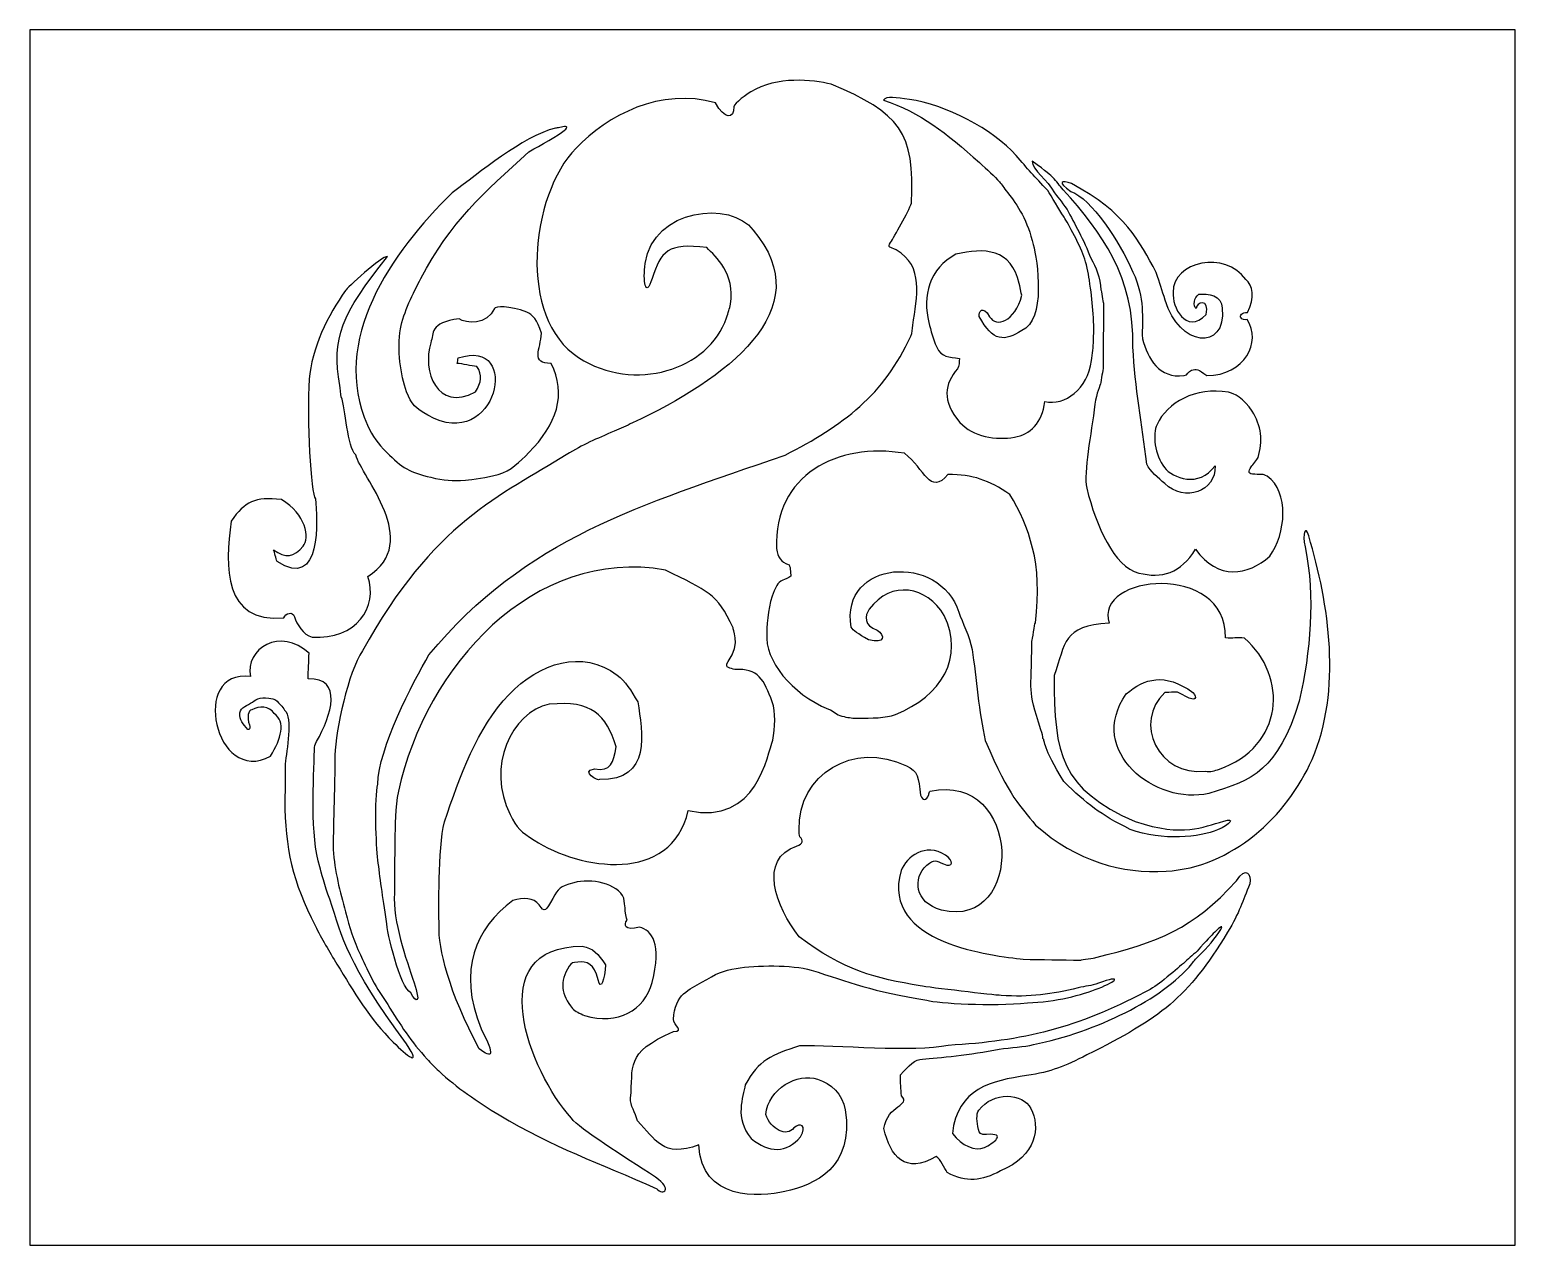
# Model space of a CAD drawing. Header units: centimetres. Extents: x -20.07 to -13.68, y -9 to -3.77.
import ezdxf

# ---------------------------------------------------------------- set-up
doc = ezdxf.new("R2010")
doc.units = ezdxf.units.CM
doc.header["$MEASUREMENT"] = 0
doc.layers.add('layer 1', color=7, linetype='Continuous')

msp = doc.modelspace()

# ---------------------------------------------------------------- linework, layer by layer
at = {"layer": 'layer 1', "color": 250}
for points, knots in [([(-20.06892, -3.77449), (-20.06892, -3.77449), (-13.68418, -3.77449), (-13.68418, -3.77449), (-13.68418, -3.77449), (-13.68418, -3.77449), (-13.68418, -9.00019), (-13.68418, -9.00019), (-13.68418, -9.00019), (-13.68418, -9.00019), (-20.06892, -9.00019), (-20.06892, -9.00019), (-20.06892, -9.00019), (-20.06892, -9.00019), (-20.06892, -3.77449), (-20.06892, -3.77449)], [0, 0, 0, 0, 0.2, 0.2, 0.2, 0.2, 0.4, 0.4, 0.4, 0.4, 0.6, 0.6, 0.6, 0.6, 1, 1, 1, 1]), ([(-18.53032, -7.96543), (-18.55245, -7.9293), (-18.57626, -7.89759), (-18.59517, -7.85992), (-18.59517, -7.85992), (-18.62014, -7.8102), (-18.63652, -7.77602), (-18.64766, -7.75216), (-18.64766, -7.75216), (-18.6776, -7.68808), (-18.69308, -7.63582), (-18.71196, -7.56656), (-18.71196, -7.56656), (-18.73605, -7.47812), (-18.75779, -7.39357), (-18.76463, -7.29865), (-18.76463, -7.29865), (-18.76463, -7.20029), (-18.76084, -7.10462), (-18.7587, -7.00793), (-18.7587, -7.00793), (-18.75787, -6.97009), (-18.75729, -6.93209), (-18.75729, -6.89372), (-18.75729, -6.89372), (-18.75273, -6.78164), (-18.70105, -6.5366), (-18.63806, -6.44442), (-18.63806, -6.44442), (-18.33829, -5.89557), (-18.03926, -5.77426), (-17.76267, -5.60165), (-17.76267, -5.60165), (-17.69071, -5.55674), (-17.63412, -5.53418), (-17.55633, -5.50024), (-17.55633, -5.50024), (-17.53037, -5.48892), (-17.50411, -5.47706), (-17.47775, -5.4647), (-17.47775, -5.4647), (-17.08242, -5.27929), (-16.66632, -4.97955), (-16.96013, -4.63595), (-16.96013, -4.63595), (-17.05177, -4.50902), (-17.38885, -4.53916), (-17.42362, -4.77981), (-17.42362, -4.77981), (-17.43405, -4.85202), (-17.42329, -4.93451), (-17.3934, -4.84387), (-17.3934, -4.84387), (-17.35648, -4.72667), (-17.32647, -4.69029), (-17.15928, -4.71119), (-17.15928, -4.71119), (-17.11981, -4.7514), (-17.03568, -4.82166), (-17.05761, -4.9548), (-17.05761, -4.9548), (-17.06049, -4.97229), (-17.06703, -4.99131), (-17.07428, -5.01278), (-17.07428, -5.01278), (-17.15005, -5.23743), (-17.47215, -5.33754), (-17.70974, -5.18412), (-17.70974, -5.18412), (-17.97355, -5.01377), (-17.91887, -4.48733), (-17.72105, -4.2836), (-17.72105, -4.2836), (-17.58776, -4.14301), (-17.35542, -4.02109), (-17.12139, -4.08938), (-17.12139, -4.08938), (-17.08224, -4.1605), (-17.04164, -4.15981), (-17.04278, -4.1062), (-17.04278, -4.1062), (-17.0431, -4.09096), (-16.98273, -4.04898), (-16.97015, -4.04135), (-16.97015, -4.04135), (-16.85669, -3.97248), (-16.70398, -3.99043), (-16.62447, -4.00857), (-16.62447, -4.00857), (-16.33134, -4.13161), (-16.26247, -4.21562), (-16.27969, -4.51977), (-16.27969, -4.51977), (-16.29147, -4.5565), (-16.35385, -4.66423), (-16.36905, -4.68863), (-16.36905, -4.68863), (-16.38473, -4.7138), (-16.37124, -4.70654), (-16.3453, -4.72126), (-16.3453, -4.72126), (-16.22183, -4.79138), (-16.25829, -4.92165), (-16.27283, -5.04497), (-16.27283, -5.04497), (-16.27498, -5.06321), (-16.27524, -5.0749), (-16.28272, -5.09167), (-16.28272, -5.09167), (-16.39508, -5.34347), (-16.57418, -5.4765), (-16.82221, -5.60315), (-16.82221, -5.60315), (-17.45002, -5.82202), (-17.93236, -5.95555), (-18.35338, -6.46192), (-18.35338, -6.46192), (-18.42092, -6.57765), (-18.57238, -6.86858), (-18.57238, -7.0172), (-18.57238, -7.0172), (-18.58859, -7.08016), (-18.58001, -7.28055), (-18.57245, -7.34419), (-18.57245, -7.34419), (-18.56416, -7.41399), (-18.55215, -7.50153), (-18.53506, -7.60771), (-18.53506, -7.60771), (-18.53506, -7.65481), (-18.47598, -7.89265), (-18.43164, -7.91499), (-18.43164, -7.91499), (-18.40454, -7.96151), (-18.38741, -7.96001), (-18.41708, -7.87125), (-18.41708, -7.87125), (-18.45155, -7.76813), (-18.50917, -7.60858), (-18.50169, -7.48623), (-18.50169, -7.48623), (-18.50169, -7.39487), (-18.50037, -7.33451), (-18.49937, -7.26641), (-18.49937, -7.26641), (-18.49826, -7.18985), (-18.49996, -7.12286), (-18.48371, -7.04777), (-18.48371, -7.04777), (-18.36754, -6.51093), (-17.90373, -5.9964), (-17.33681, -6.09741), (-17.33681, -6.09741), (-17.15448, -6.18919), (-17.11569, -6.19393), (-17.04622, -6.34636), (-17.04622, -6.34636), (-17.05037, -6.35001), (-17.00909, -6.40934), (-17.06681, -6.4905), (-17.06681, -6.4905), (-17.08825, -6.52183), (-17.05331, -6.51676), (-17.03857, -6.52558), (-17.03857, -6.52558), (-16.93895, -6.51783), (-16.91171, -6.5703), (-16.87787, -6.66455), (-16.87787, -6.66455), (-16.86259, -6.7071), (-16.86455, -6.77535), (-16.87547, -6.82855), (-16.87547, -6.82855), (-16.89837, -6.88696), (-16.9408, -7.19529), (-17.23885, -7.13171), (-17.23885, -7.13171), (-17.31211, -7.45), (-17.70216, -7.38538), (-17.90101, -7.25906), (-17.90101, -7.25906), (-17.958, -7.22286), (-17.97464, -7.20741), (-18.00419, -7.14864), (-18.00419, -7.14864), (-18.10683, -6.9445), (-17.99968, -6.70785), (-17.83575, -6.6745), (-17.83575, -6.6745), (-17.65113, -6.6554), (-17.59309, -6.72012), (-17.54832, -6.85671), (-17.54832, -6.85671), (-17.56123, -6.92812), (-17.57038, -6.96264), (-17.64148, -6.9526), (-17.64148, -6.9526), (-17.70763, -6.96301), (-17.61912, -7.00615), (-17.62074, -6.99826), (-17.62074, -6.99826), (-17.39391, -7.00397), (-17.43464, -6.79171), (-17.45582, -6.6643), (-17.45582, -6.6643), (-17.48385, -6.61541), (-17.50995, -6.57353), (-17.54368, -6.54862), (-17.54368, -6.54862), (-17.69532, -6.43666), (-17.87737, -6.49547), (-18.00977, -6.63315), (-18.00977, -6.63315), (-18.1447, -6.77348), (-18.22151, -6.98667), (-18.28614, -7.17927), (-18.28614, -7.17927), (-18.31588, -7.30014), (-18.30975, -7.56081), (-18.30975, -7.62552), (-18.30975, -7.62552), (-18.31312, -7.72306), (-18.26739, -7.91353), (-18.13728, -8.15554), (-18.13728, -8.15554), (-18.07935, -8.19943), (-18.06781, -8.18936), (-18.12857, -8.06954), (-18.12857, -8.06954), (-18.23238, -7.81616), (-18.15103, -7.63695), (-17.99324, -7.51822), (-17.99324, -7.51822), (-17.94659, -7.50527), (-17.90395, -7.5047), (-17.87977, -7.53704), (-17.87977, -7.53704), (-17.85493, -7.57246), (-17.85225, -7.56157), (-17.82075, -7.50867), (-17.82075, -7.50867), (-17.79512, -7.46563), (-17.79345, -7.45872), (-17.73066, -7.44145), (-17.73066, -7.44145), (-17.65745, -7.4213), (-17.54187, -7.44431), (-17.51498, -7.50811), (-17.51498, -7.50811), (-17.50586, -7.58039), (-17.51057, -7.57582), (-17.50145, -7.60181), (-17.50145, -7.60181), (-17.51729, -7.62214), (-17.51257, -7.65007), (-17.4487, -7.63196), (-17.4487, -7.63196), (-17.3943, -7.64649), (-17.35024, -7.70349), (-17.39431, -7.87014), (-17.39431, -7.87014), (-17.42625, -7.99094), (-17.54211, -8.05421), (-17.68408, -8.01286), (-17.68408, -8.01286), (-17.70489, -8.00159), (-17.72524, -7.99517), (-17.7357, -7.98247), (-17.7357, -7.98247), (-17.78501, -7.92253), (-17.7922, -7.86767), (-17.75097, -7.80084), (-17.75097, -7.80084), (-17.74023, -7.78342), (-17.7348, -7.78484), (-17.71361, -7.78247), (-17.71361, -7.78247), (-17.67432, -7.77808), (-17.6433, -7.78839), (-17.62553, -7.85832), (-17.62553, -7.85832), (-17.61685, -7.91172), (-17.59509, -7.85341), (-17.5948, -7.79455), (-17.5948, -7.79455), (-17.62587, -7.74582), (-17.64585, -7.72281), (-17.69448, -7.71492), (-17.69448, -7.71492), (-18.13028, -7.71384), (-17.92139, -8.25303), (-17.74071, -8.45403), (-17.74071, -8.45403), (-17.7068, -8.50048), (-17.5146, -8.61765), (-17.37995, -8.70762), (-17.37995, -8.70762), (-17.30281, -8.75917), (-17.34602, -8.78855), (-17.37419, -8.75718), (-17.37419, -8.75718), (-17.6232, -8.6441), (-17.82029, -8.57983), (-18.05096, -8.44004), (-18.05096, -8.44004), (-18.14432, -8.38346), (-18.23451, -8.32205), (-18.31075, -8.2507), (-18.31075, -8.2507), (-18.32835, -8.23423), (-18.3452, -8.21723), (-18.36118, -8.19965), (-18.36118, -8.19965), (-18.42901, -8.125), (-18.47807, -8.05071), (-18.53032, -7.96543)], [0, 0, 0, 0, 0.0125, 0.0125, 0.0125, 0.0125, 0.025, 0.025, 0.025, 0.025, 0.0375, 0.0375, 0.0375, 0.0375, 0.05, 0.05, 0.05, 0.05, 0.0625, 0.0625, 0.0625, 0.0625, 0.075, 0.075, 0.075, 0.075, 0.0875, 0.0875, 0.0875, 0.0875, 0.1, 0.1, 0.1, 0.1, 0.1125, 0.1125, 0.1125, 0.1125, 0.125, 0.125, 0.125, 0.125, 0.1375, 0.1375, 0.1375, 0.1375, 0.15, 0.15, 0.15, 0.15, 0.1625, 0.1625, 0.1625, 0.1625, 0.175, 0.175, 0.175, 0.175, 0.1875, 0.1875, 0.1875, 0.1875, 0.2, 0.2, 0.2, 0.2, 0.2125, 0.2125, 0.2125, 0.2125, 0.225, 0.225, 0.225, 0.225, 0.2375, 0.2375, 0.2375, 0.2375, 0.25, 0.25, 0.25, 0.25, 0.2625, 0.2625, 0.2625, 0.2625, 0.275, 0.275, 0.275, 0.275, 0.2875, 0.2875, 0.2875, 0.2875, 0.3, 0.3, 0.3, 0.3, 0.3125, 0.3125, 0.3125, 0.3125, 0.325, 0.325, 0.325, 0.325, 0.3375, 0.3375, 0.3375, 0.3375, 0.35, 0.35, 0.35, 0.35, 0.3625, 0.3625, 0.3625, 0.3625, 0.375, 0.375, 0.375, 0.375, 0.3875, 0.3875, 0.3875, 0.3875, 0.4, 0.4, 0.4, 0.4, 0.4125, 0.4125, 0.4125, 0.4125, 0.425, 0.425, 0.425, 0.425, 0.4375, 0.4375, 0.4375, 0.4375, 0.45, 0.45, 0.45, 0.45, 0.4625, 0.4625, 0.4625, 0.4625, 0.475, 0.475, 0.475, 0.475, 0.4875, 0.4875, 0.4875, 0.4875, 0.5, 0.5, 0.5, 0.5, 0.5125, 0.5125, 0.5125, 0.5125, 0.525, 0.525, 0.525, 0.525, 0.5375, 0.5375, 0.5375, 0.5375, 0.55, 0.55, 0.55, 0.55, 0.5625, 0.5625, 0.5625, 0.5625, 0.575, 0.575, 0.575, 0.575, 0.5875, 0.5875, 0.5875, 0.5875, 0.6, 0.6, 0.6, 0.6, 0.6125, 0.6125, 0.6125, 0.6125, 0.625, 0.625, 0.625, 0.625, 0.6375, 0.6375, 0.6375, 0.6375, 0.65, 0.65, 0.65, 0.65, 0.6625, 0.6625, 0.6625, 0.6625, 0.675, 0.675, 0.675, 0.675, 0.6875, 0.6875, 0.6875, 0.6875, 0.7, 0.7, 0.7, 0.7, 0.7125, 0.7125, 0.7125, 0.7125, 0.725, 0.725, 0.725, 0.725, 0.7375, 0.7375, 0.7375, 0.7375, 0.75, 0.75, 0.75, 0.75, 0.7625, 0.7625, 0.7625, 0.7625, 0.775, 0.775, 0.775, 0.775, 0.7875, 0.7875, 0.7875, 0.7875, 0.8, 0.8, 0.8, 0.8, 0.8125, 0.8125, 0.8125, 0.8125, 0.825, 0.825, 0.825, 0.825, 0.8375, 0.8375, 0.8375, 0.8375, 0.85, 0.85, 0.85, 0.85, 0.8625, 0.8625, 0.8625, 0.8625, 0.875, 0.875, 0.875, 0.875, 0.8875, 0.8875, 0.8875, 0.8875, 0.9, 0.9, 0.9, 0.9, 0.9125, 0.9125, 0.9125, 0.9125, 0.925, 0.925, 0.925, 0.925, 0.9375, 0.9375, 0.9375, 0.9375, 0.95, 0.95, 0.95, 0.95, 0.9625, 0.9625, 0.9625, 0.9625, 0.975, 0.975, 0.975, 0.975, 1, 1, 1, 1]), ([(-15.69373, -4.46503), (-15.6784, -4.48777), (-15.6418, -4.55291), (-15.62605, -4.57606), (-15.62605, -4.57606), (-15.6146, -4.59206), (-15.55881, -4.69354), (-15.5382, -4.74939), (-15.5382, -4.74939), (-15.52734, -4.77884), (-15.52002, -4.81796), (-15.51475, -4.85187), (-15.51475, -4.85187), (-15.50079, -4.9419), (-15.49347, -5.01955), (-15.49677, -5.11046), (-15.49677, -5.11046), (-15.49778, -5.13836), (-15.50015, -5.16683), (-15.50571, -5.19708), (-15.50571, -5.19708), (-15.52036, -5.31918), (-15.6208, -5.39263), (-15.7059, -5.3726), (-15.7059, -5.3726), (-15.7172, -5.46534), (-15.76991, -5.51456), (-15.83713, -5.52641), (-15.83713, -5.52641), (-15.91332, -5.53983), (-16.01696, -5.52405), (-16.07143, -5.46272), (-16.07143, -5.46272), (-16.15122, -5.36716), (-16.13671, -5.29835), (-16.08153, -5.23184), (-16.08153, -5.23184), (-16.07251, -5.22097), (-16.07531, -5.20348), (-16.07335, -5.18729), (-16.07335, -5.18729), (-16.11985, -5.18043), (-16.14757, -5.18648), (-16.17162, -5.13698), (-16.17162, -5.13698), (-16.18714, -5.10504), (-16.19622, -5.06757), (-16.20474, -5.03317), (-16.20474, -5.03317), (-16.23223, -4.92213), (-16.20433, -4.79846), (-16.08819, -4.73989), (-16.08819, -4.73989), (-15.96718, -4.71025), (-15.84904, -4.7161), (-15.81666, -4.86604), (-15.81666, -4.86604), (-15.81293, -4.87173), (-15.80878, -4.91041), (-15.80464, -4.9161), (-15.80464, -4.9161), (-15.83618, -5.03051), (-15.91482, -5.05706), (-15.94326, -5.00821), (-15.94326, -5.00821), (-15.97447, -4.95461), (-15.99118, -4.9888), (-15.9877, -5.00675), (-15.9877, -5.00675), (-15.9307, -5.11705), (-15.87773, -5.11553), (-15.80532, -5.06756), (-15.80532, -5.06756), (-15.69999, -5.0259), (-15.7369, -4.76356), (-15.75651, -4.69813), (-15.75651, -4.69813), (-15.77772, -4.59987), (-15.82606, -4.52366), (-15.86489, -4.47596), (-15.86489, -4.47596), (-15.88468, -4.45032), (-15.89043, -4.4407), (-15.90121, -4.42898), (-15.90121, -4.42898), (-15.92003, -4.40495), (-15.95447, -4.37476), (-15.98711, -4.3457), (-15.98711, -4.3457), (-16.13078, -4.21774), (-16.23934, -4.12981), (-16.40012, -4.07745), (-16.40012, -4.07745), (-16.38633, -4.05777), (-16.34614, -4.0667), (-16.28829, -4.07447), (-16.28829, -4.07447), (-16.13519, -4.09504), (-15.92711, -4.20398), (-15.82979, -4.31524), (-15.82979, -4.31524), (-15.77976, -4.37243), (-15.75158, -4.40537), (-15.69373, -4.46503)], [0, 0, 0, 0, 0.037037, 0.037037, 0.037037, 0.037037, 0.0740741, 0.0740741, 0.0740741, 0.0740741, 0.1111111, 0.1111111, 0.1111111, 0.1111111, 0.1481481, 0.1481481, 0.1481481, 0.1481481, 0.1851852, 0.1851852, 0.1851852, 0.1851852, 0.2222222, 0.2222222, 0.2222222, 0.2222222, 0.2592593, 0.2592593, 0.2592593, 0.2592593, 0.2962963, 0.2962963, 0.2962963, 0.2962963, 0.3333333, 0.3333333, 0.3333333, 0.3333333, 0.3703704, 0.3703704, 0.3703704, 0.3703704, 0.4074074, 0.4074074, 0.4074074, 0.4074074, 0.4444444, 0.4444444, 0.4444444, 0.4444444, 0.4814815, 0.4814815, 0.4814815, 0.4814815, 0.5185185, 0.5185185, 0.5185185, 0.5185185, 0.5555556, 0.5555556, 0.5555556, 0.5555556, 0.5925926, 0.5925926, 0.5925926, 0.5925926, 0.6296296, 0.6296296, 0.6296296, 0.6296296, 0.6666667, 0.6666667, 0.6666667, 0.6666667, 0.7037037, 0.7037037, 0.7037037, 0.7037037, 0.7407407, 0.7407407, 0.7407407, 0.7407407, 0.7777778, 0.7777778, 0.7777778, 0.7777778, 0.8148148, 0.8148148, 0.8148148, 0.8148148, 0.8518519, 0.8518519, 0.8518519, 0.8518519, 0.8888889, 0.8888889, 0.8888889, 0.8888889, 0.9259259, 0.9259259, 0.9259259, 0.9259259, 1, 1, 1, 1]), ([(-18.34506, -5.6988), (-18.43363, -5.67882), (-18.46997, -5.65758), (-18.53466, -5.59139), (-18.53466, -5.59139), (-18.57297, -5.55218), (-18.59508, -5.52493), (-18.61727, -5.47483), (-18.61727, -5.47483), (-18.77854, -5.11085), (-18.51747, -4.73342), (-18.25266, -4.47508), (-18.25266, -4.47508), (-18.1358, -4.38899), (-17.95309, -4.23455), (-17.80847, -4.19719), (-17.80847, -4.19719), (-17.8138, -4.20349), (-17.70685, -4.16512), (-17.79771, -4.22684), (-17.79771, -4.22684), (-17.8402, -4.25569), (-17.93975, -4.30583), (-17.92327, -4.29969), (-17.92327, -4.29969), (-18.12028, -4.47765), (-18.25866, -4.59956), (-18.38775, -4.84354), (-18.38775, -4.84354), (-18.42103, -4.90644), (-18.46216, -4.98931), (-18.47498, -5.06002), (-18.47498, -5.06002), (-18.4912, -5.14954), (-18.47532, -5.25845), (-18.44902, -5.33077), (-18.44902, -5.33077), (-18.42935, -5.38483), (-18.4087, -5.40322), (-18.35789, -5.4319), (-18.35789, -5.4319), (-18.05952, -5.60029), (-17.95114, -5.09113), (-18.22734, -5.18578), (-18.22734, -5.18578), (-18.229, -5.19349), (-18.23024, -5.20121), (-18.23149, -5.20892), (-18.23149, -5.20892), (-18.20952, -5.21095), (-18.16994, -5.21986), (-18.14798, -5.2223), (-18.14798, -5.2223), (-18.12063, -5.25926), (-18.12811, -5.2907), (-18.15339, -5.3313), (-18.15339, -5.3313), (-18.3188, -5.42018), (-18.38303, -5.24051), (-18.34519, -5.12029), (-18.34519, -5.12029), (-18.33083, -5.07996), (-18.35259, -5.03527), (-18.22379, -5.0168), (-18.22379, -5.0168), (-18.19409, -5.0388), (-18.10347, -5.04521), (-18.07175, -4.97252), (-18.07175, -4.97252), (-18.0679, -4.9637), (-18.00917, -4.95876), (-17.93243, -4.98914), (-17.93243, -4.98914), (-17.90701, -4.9992), (-17.8889, -5.02178), (-17.86881, -5.07851), (-17.86881, -5.07851), (-17.87357, -5.14958), (-17.91784, -5.20954), (-17.82778, -5.20892), (-17.82778, -5.20892), (-17.7603, -5.34143), (-17.80386, -5.47245), (-17.92367, -5.59243), (-17.92367, -5.59243), (-17.96328, -5.6321), (-18.00006, -5.6713), (-18.05519, -5.68633), (-18.05519, -5.68633), (-18.10234, -5.69919), (-18.16611, -5.70926), (-18.19627, -5.71083), (-18.19627, -5.71083), (-18.25403, -5.71554), (-18.28771, -5.71173), (-18.34506, -5.6988)], [0, 0, 0, 0, 0.04, 0.04, 0.04, 0.04, 0.08, 0.08, 0.08, 0.08, 0.12, 0.12, 0.12, 0.12, 0.16, 0.16, 0.16, 0.16, 0.2, 0.2, 0.2, 0.2, 0.24, 0.24, 0.24, 0.24, 0.28, 0.28, 0.28, 0.28, 0.32, 0.32, 0.32, 0.32, 0.36, 0.36, 0.36, 0.36, 0.4, 0.4, 0.4, 0.4, 0.44, 0.44, 0.44, 0.44, 0.48, 0.48, 0.48, 0.48, 0.52, 0.52, 0.52, 0.52, 0.56, 0.56, 0.56, 0.56, 0.6, 0.6, 0.6, 0.6, 0.64, 0.64, 0.64, 0.64, 0.68, 0.68, 0.68, 0.68, 0.72, 0.72, 0.72, 0.72, 0.76, 0.76, 0.76, 0.76, 0.8, 0.8, 0.8, 0.8, 0.84, 0.84, 0.84, 0.84, 0.88, 0.88, 0.88, 0.88, 0.92, 0.92, 0.92, 0.92, 1, 1, 1, 1]), ([(-15.46476, -5.29116), (-15.46386, -5.26325), (-15.45332, -5.23283), (-15.45517, -5.21508), (-15.45517, -5.21508), (-15.45517, -5.11113), (-15.45423, -5.0528), (-15.45423, -4.94925), (-15.45423, -4.94925), (-15.45838, -4.94925), (-15.46211, -4.89313), (-15.46584, -4.89313), (-15.46584, -4.89313), (-15.46832, -4.84197), (-15.48532, -4.79193), (-15.50752, -4.75988), (-15.50752, -4.75988), (-15.53965, -4.67629), (-15.57805, -4.60642), (-15.61074, -4.54801), (-15.61074, -4.54801), (-15.63525, -4.50941), (-15.65483, -4.48936), (-15.6649, -4.4759), (-15.6649, -4.4759), (-15.6921, -4.41813), (-15.76124, -4.37999), (-15.75985, -4.33956), (-15.75985, -4.33956), (-15.69717, -4.38506), (-15.68099, -4.40002), (-15.67278, -4.40873), (-15.67278, -4.40873), (-15.65549, -4.42707), (-15.64319, -4.44407), (-15.62693, -4.46226), (-15.62693, -4.46226), (-15.461, -4.64782), (-15.32112, -4.83724), (-15.32739, -5.13948), (-15.32739, -5.13948), (-15.31786, -5.31491), (-15.29062, -5.46576), (-15.26741, -5.64251), (-15.26741, -5.64251), (-15.25469, -5.67185), (-15.21694, -5.70219), (-15.19091, -5.72533), (-15.19091, -5.72533), (-15.10541, -5.80719), (-14.96889, -5.7601), (-14.97445, -5.64892), (-14.97445, -5.64892), (-15.04375, -5.74672), (-15.15748, -5.70102), (-15.19164, -5.65722), (-15.19164, -5.65722), (-15.23515, -5.60142), (-15.24372, -5.51344), (-15.22399, -5.47111), (-15.22399, -5.47111), (-15.1815, -5.3799), (-15.05774, -5.30739), (-14.91737, -5.33278), (-14.91737, -5.33278), (-14.89446, -5.33543), (-14.84927, -5.36189), (-14.81537, -5.41404), (-14.81537, -5.41404), (-14.77532, -5.47564), (-14.76817, -5.54447), (-14.78983, -5.61285), (-14.78983, -5.61285), (-14.79302, -5.62291), (-14.81378, -5.64602), (-14.81862, -5.65346), (-14.81862, -5.65346), (-14.83141, -5.67309), (-14.83453, -5.68732), (-14.80336, -5.68531), (-14.80336, -5.68531), (-14.77608, -5.6902), (-14.76946, -5.68111), (-14.75048, -5.69423), (-14.75048, -5.69423), (-14.65408, -5.7608), (-14.6698, -5.94227), (-14.73954, -6.03825), (-14.73954, -6.03825), (-14.83439, -6.12033), (-14.9606, -6.14353), (-15.05816, -6.00779), (-15.05816, -6.00779), (-15.12273, -6.11199), (-15.20283, -6.13508), (-15.30259, -6.11012), (-15.30259, -6.11012), (-15.40973, -6.08332), (-15.48437, -5.9103), (-15.52622, -5.74535), (-15.52622, -5.74535), (-15.54032, -5.67601), (-15.50685, -5.51378), (-15.49078, -5.38435), (-15.49078, -5.38435), (-15.48496, -5.3375), (-15.46804, -5.30365), (-15.46476, -5.29116)], [0, 0, 0, 0, 0.0357143, 0.0357143, 0.0357143, 0.0357143, 0.0714286, 0.0714286, 0.0714286, 0.0714286, 0.1071429, 0.1071429, 0.1071429, 0.1071429, 0.1428571, 0.1428571, 0.1428571, 0.1428571, 0.1785714, 0.1785714, 0.1785714, 0.1785714, 0.2142857, 0.2142857, 0.2142857, 0.2142857, 0.25, 0.25, 0.25, 0.25, 0.2857143, 0.2857143, 0.2857143, 0.2857143, 0.3214286, 0.3214286, 0.3214286, 0.3214286, 0.3571429, 0.3571429, 0.3571429, 0.3571429, 0.3928571, 0.3928571, 0.3928571, 0.3928571, 0.4285714, 0.4285714, 0.4285714, 0.4285714, 0.4642857, 0.4642857, 0.4642857, 0.4642857, 0.5, 0.5, 0.5, 0.5, 0.5357143, 0.5357143, 0.5357143, 0.5357143, 0.5714286, 0.5714286, 0.5714286, 0.5714286, 0.6071429, 0.6071429, 0.6071429, 0.6071429, 0.6428571, 0.6428571, 0.6428571, 0.6428571, 0.6785714, 0.6785714, 0.6785714, 0.6785714, 0.7142857, 0.7142857, 0.7142857, 0.7142857, 0.75, 0.75, 0.75, 0.75, 0.7857143, 0.7857143, 0.7857143, 0.7857143, 0.8214286, 0.8214286, 0.8214286, 0.8214286, 0.8571429, 0.8571429, 0.8571429, 0.8571429, 0.8928571, 0.8928571, 0.8928571, 0.8928571, 0.9285714, 0.9285714, 0.9285714, 0.9285714, 1, 1, 1, 1]), ([(-15.28693, -5.10382), (-15.28887, -5.01108), (-15.27521, -4.93075), (-15.32735, -4.81624), (-15.32735, -4.81624), (-15.38897, -4.68087), (-15.50418, -4.50136), (-15.59463, -4.46969), (-15.59463, -4.46969), (-15.65415, -4.42941), (-15.63547, -4.4181), (-15.59079, -4.43623), (-15.59079, -4.43623), (-15.3591, -4.55925), (-15.30015, -4.68302), (-15.22763, -4.81825), (-15.22763, -4.81825), (-15.21024, -4.86614), (-15.20298, -4.89224), (-15.18866, -4.93767), (-15.18866, -4.93767), (-15.13139, -5.13659), (-14.92516, -5.16075), (-14.94388, -4.9711), (-14.94388, -4.9711), (-14.94194, -4.91609), (-15.00815, -4.90694), (-15.04394, -4.91182), (-15.04394, -4.91182), (-15.06571, -4.92544), (-15.06944, -4.96244), (-15.05555, -4.97318), (-15.05555, -4.97318), (-15.0565, -4.94508), (-14.99609, -4.92771), (-15.01213, -4.99907), (-15.01213, -4.99907), (-15.10246, -5.08759), (-15.15872, -4.96409), (-15.15512, -4.90442), (-15.15512, -4.90442), (-15.157, -4.76906), (-14.929, -4.72316), (-14.84246, -4.84788), (-14.84246, -4.84788), (-14.81052, -4.87477), (-14.80221, -4.92536), (-14.83559, -4.99073), (-14.83559, -4.99073), (-14.85966, -4.98871), (-14.87157, -5.00464), (-14.86296, -5.01377), (-14.86296, -5.01377), (-14.85904, -5.01792), (-14.84839, -5.02311), (-14.83708, -5.02029), (-14.83708, -5.02029), (-14.77383, -5.11726), (-14.84557, -5.25975), (-15.01035, -5.2616), (-15.01035, -5.2616), (-15.04663, -5.23209), (-15.05446, -5.23355), (-15.07572, -5.23841), (-15.07572, -5.23841), (-15.09027, -5.24174), (-15.09078, -5.26045), (-15.10761, -5.26045), (-15.10761, -5.26045), (-15.21531, -5.27639), (-15.26342, -5.18817), (-15.28693, -5.10382)], [0, 0, 0, 0, 0.0526316, 0.0526316, 0.0526316, 0.0526316, 0.1052632, 0.1052632, 0.1052632, 0.1052632, 0.1578947, 0.1578947, 0.1578947, 0.1578947, 0.2105263, 0.2105263, 0.2105263, 0.2105263, 0.2631579, 0.2631579, 0.2631579, 0.2631579, 0.3157895, 0.3157895, 0.3157895, 0.3157895, 0.3684211, 0.3684211, 0.3684211, 0.3684211, 0.4210526, 0.4210526, 0.4210526, 0.4210526, 0.4736842, 0.4736842, 0.4736842, 0.4736842, 0.5263158, 0.5263158, 0.5263158, 0.5263158, 0.5789474, 0.5789474, 0.5789474, 0.5789474, 0.6315789, 0.6315789, 0.6315789, 0.6315789, 0.6842105, 0.6842105, 0.6842105, 0.6842105, 0.7368421, 0.7368421, 0.7368421, 0.7368421, 0.7894737, 0.7894737, 0.7894737, 0.7894737, 0.8421053, 0.8421053, 0.8421053, 0.8421053, 0.8947368, 0.8947368, 0.8947368, 0.8947368, 1, 1, 1, 1]), ([(-18.85556, -6.38572), (-18.89458, -6.37551), (-18.92093, -6.33077), (-18.93087, -6.29859), (-18.93087, -6.29859), (-18.93877, -6.27305), (-18.97039, -6.28268), (-18.97641, -6.3035), (-18.97641, -6.3035), (-19.23756, -6.32368), (-19.22872, -6.08607), (-19.20332, -5.88658), (-19.20332, -5.88658), (-19.14183, -5.80186), (-19.10283, -5.78226), (-18.98679, -5.79445), (-18.98679, -5.79445), (-18.88236, -5.85617), (-18.86361, -5.96079), (-18.89415, -5.99504), (-18.89415, -5.99504), (-18.93204, -6.04207), (-18.97094, -6.04776), (-19.02049, -6.01016), (-19.02049, -6.01016), (-19.01593, -6.02275), (-19.01096, -6.04746), (-19.00599, -6.06005), (-19.00599, -6.06005), (-18.81105, -6.18892), (-18.83309, -5.8751), (-18.84044, -5.79164), (-18.84044, -5.79164), (-18.86106, -5.77143), (-18.87868, -5.44623), (-18.86722, -5.27667), (-18.86722, -5.27667), (-18.85846, -5.14719), (-18.78674, -4.99947), (-18.71137, -4.89562), (-18.71137, -4.89562), (-18.71112, -4.89046), (-18.55494, -4.74372), (-18.53079, -4.75007), (-18.53079, -4.75007), (-18.73062, -4.99617), (-18.77106, -5.10296), (-18.73618, -5.3037), (-18.73618, -5.3037), (-18.73475, -5.31192), (-18.73244, -5.34423), (-18.72976, -5.35219), (-18.72976, -5.35219), (-18.71196, -5.4049), (-18.70416, -5.5668), (-18.66743, -5.60256), (-18.66743, -5.60256), (-18.6455, -5.69372), (-18.3786, -5.97701), (-18.6159, -6.12475), (-18.6159, -6.12475), (-18.57032, -6.25509), (-18.66448, -6.39896), (-18.85556, -6.38572)], [0, 0, 0, 0, 0.0588235, 0.0588235, 0.0588235, 0.0588235, 0.1176471, 0.1176471, 0.1176471, 0.1176471, 0.1764706, 0.1764706, 0.1764706, 0.1764706, 0.2352941, 0.2352941, 0.2352941, 0.2352941, 0.2941176, 0.2941176, 0.2941176, 0.2941176, 0.3529412, 0.3529412, 0.3529412, 0.3529412, 0.4117647, 0.4117647, 0.4117647, 0.4117647, 0.4705882, 0.4705882, 0.4705882, 0.4705882, 0.5294118, 0.5294118, 0.5294118, 0.5294118, 0.5882353, 0.5882353, 0.5882353, 0.5882353, 0.6470588, 0.6470588, 0.6470588, 0.6470588, 0.7058824, 0.7058824, 0.7058824, 0.7058824, 0.7647059, 0.7647059, 0.7647059, 0.7647059, 0.8235294, 0.8235294, 0.8235294, 0.8235294, 0.8823529, 0.8823529, 0.8823529, 0.8823529, 1, 1, 1, 1]), ([(-15.74683, -6.32484), (-15.75097, -6.32484), (-15.75859, -6.40228), (-15.76232, -6.40228), (-15.76232, -6.40228), (-15.76232, -6.64009), (-15.78274, -6.59585), (-15.72324, -6.78359), (-15.72324, -6.78359), (-15.71793, -6.80034), (-15.71445, -6.81407), (-15.71445, -6.82108), (-15.71445, -6.82108), (-15.70285, -6.83286), (-15.7184, -6.856), (-15.62433, -7.00706), (-15.62433, -7.00706), (-15.52488, -7.1033), (-15.46915, -7.14838), (-15.33944, -7.21213), (-15.33944, -7.21213), (-15.20002, -7.2637), (-15.03801, -7.24585), (-14.96337, -7.21474), (-14.96337, -7.21474), (-14.90916, -7.19214), (-14.88599, -7.16009), (-14.93747, -7.17756), (-14.93747, -7.17756), (-15.03329, -7.20148), (-15.1043, -7.24692), (-15.31835, -7.17888), (-15.31835, -7.17888), (-15.63868, -7.03473), (-15.66498, -6.89657), (-15.66628, -6.5514), (-15.66628, -6.5514), (-15.61595, -6.41039), (-15.63167, -6.3378), (-15.42925, -6.32618), (-15.42925, -6.32618), (-15.49862, -6.1163), (-14.92446, -6.06038), (-14.93004, -6.38822), (-14.93004, -6.38822), (-14.89648, -6.3935), (-14.88137, -6.38491), (-14.84739, -6.39019), (-14.84739, -6.39019), (-14.66024, -6.55611), (-14.67567, -6.85538), (-14.95934, -6.95458), (-14.95934, -6.95458), (-14.97169, -6.9589), (-14.99785, -6.96742), (-15.01536, -6.96231), (-15.01536, -6.96231), (-15.21901, -6.98604), (-15.32722, -6.75081), (-15.19059, -6.62397), (-15.19059, -6.62397), (-15.13837, -6.62397), (-15.14799, -6.61231), (-15.0995, -6.64114), (-15.0995, -6.64114), (-15.05771, -6.66433), (-15.04956, -6.64779), (-15.06959, -6.62323), (-15.06959, -6.62323), (-15.19196, -6.53631), (-15.27768, -6.56373), (-15.35589, -6.62963), (-15.35589, -6.62963), (-15.53075, -6.87654), (-15.2276, -7.11221), (-15.00082, -7.05729), (-15.00082, -7.05729), (-14.81062, -7.00207), (-14.70551, -6.95719), (-14.61241, -6.66148), (-14.61241, -6.66148), (-14.56477, -6.44774), (-14.54276, -6.21367), (-14.58761, -5.99821), (-14.58761, -5.99821), (-14.59977, -5.9398), (-14.58597, -5.9024), (-14.57203, -5.95044), (-14.57203, -5.95044), (-14.48378, -6.24489), (-14.42837, -6.61486), (-14.55771, -6.91132), (-14.55771, -6.91132), (-14.66511, -7.15749), (-14.90261, -7.37601), (-15.18509, -7.39205), (-15.18509, -7.39205), (-15.37422, -7.4028), (-15.56713, -7.35205), (-15.74613, -7.1934), (-15.74613, -7.1934), (-15.81195, -7.10974), (-15.85505, -7.08201), (-15.96231, -6.82997), (-15.96231, -6.82997), (-15.98978, -6.71199), (-15.9995, -6.56004), (-16.01909, -6.43846), (-16.01909, -6.43846), (-16.02805, -6.38284), (-16.06158, -6.32209), (-16.07533, -6.27892), (-16.07533, -6.27892), (-16.15703, -6.02227), (-16.58709, -6.05237), (-16.53876, -6.34312), (-16.53876, -6.34312), (-16.52763, -6.35691), (-16.51298, -6.37136), (-16.46367, -6.39666), (-16.46367, -6.39666), (-16.39096, -6.41581), (-16.39288, -6.37877), (-16.42614, -6.35599), (-16.42614, -6.35599), (-16.48469, -6.33707), (-16.48056, -6.29394), (-16.46069, -6.26524), (-16.46069, -6.26524), (-16.36665, -6.13902), (-16.21173, -6.16665), (-16.13926, -6.29214), (-16.13926, -6.29214), (-16.05067, -6.47293), (-16.15099, -6.63886), (-16.34755, -6.71775), (-16.34755, -6.71775), (-16.39088, -6.73515), (-16.44799, -6.73343), (-16.51327, -6.73465), (-16.51327, -6.73465), (-16.54055, -6.73369), (-16.55225, -6.73146), (-16.57834, -6.72563), (-16.57834, -6.72563), (-16.60442, -6.7198), (-16.61188, -6.70498), (-16.63619, -6.69505), (-16.63619, -6.69505), (-16.79503, -6.63013), (-16.90996, -6.48579), (-16.90143, -6.36942), (-16.90143, -6.36942), (-16.90089, -6.3621), (-16.90156, -6.35487), (-16.90094, -6.34781), (-16.90094, -6.34781), (-16.89575, -6.28829), (-16.89105, -6.22271), (-16.85864, -6.16361), (-16.85864, -6.16361), (-16.84672, -6.14187), (-16.82177, -6.13897), (-16.7971, -6.12419), (-16.7971, -6.12419), (-16.80152, -6.10884), (-16.79708, -6.07712), (-16.80943, -6.07284), (-16.80943, -6.07284), (-16.83944, -6.06244), (-16.85315, -6.04445), (-16.85959, -6.00498), (-16.85959, -6.00498), (-16.8712, -5.68906), (-16.59763, -5.54651), (-16.30883, -5.59558), (-16.30883, -5.59558), (-16.2218, -5.66339), (-16.20069, -5.77941), (-16.12241, -5.68662), (-16.12241, -5.68662), (-16.01343, -5.68662), (-15.94932, -5.71045), (-15.85608, -5.77217), (-15.85608, -5.77217), (-15.77403, -5.9147), (-15.7142, -6.06157), (-15.74683, -6.32484)], [0, 0, 0, 0, 0.0208333, 0.0208333, 0.0208333, 0.0208333, 0.0416667, 0.0416667, 0.0416667, 0.0416667, 0.0625, 0.0625, 0.0625, 0.0625, 0.0833333, 0.0833333, 0.0833333, 0.0833333, 0.1041667, 0.1041667, 0.1041667, 0.1041667, 0.125, 0.125, 0.125, 0.125, 0.1458333, 0.1458333, 0.1458333, 0.1458333, 0.1666667, 0.1666667, 0.1666667, 0.1666667, 0.1875, 0.1875, 0.1875, 0.1875, 0.2083333, 0.2083333, 0.2083333, 0.2083333, 0.2291667, 0.2291667, 0.2291667, 0.2291667, 0.25, 0.25, 0.25, 0.25, 0.2708333, 0.2708333, 0.2708333, 0.2708333, 0.2916667, 0.2916667, 0.2916667, 0.2916667, 0.3125, 0.3125, 0.3125, 0.3125, 0.3333333, 0.3333333, 0.3333333, 0.3333333, 0.3541667, 0.3541667, 0.3541667, 0.3541667, 0.375, 0.375, 0.375, 0.375, 0.3958333, 0.3958333, 0.3958333, 0.3958333, 0.4166667, 0.4166667, 0.4166667, 0.4166667, 0.4375, 0.4375, 0.4375, 0.4375, 0.4583333, 0.4583333, 0.4583333, 0.4583333, 0.4791667, 0.4791667, 0.4791667, 0.4791667, 0.5, 0.5, 0.5, 0.5, 0.5208333, 0.5208333, 0.5208333, 0.5208333, 0.5416667, 0.5416667, 0.5416667, 0.5416667, 0.5625, 0.5625, 0.5625, 0.5625, 0.5833333, 0.5833333, 0.5833333, 0.5833333, 0.6041667, 0.6041667, 0.6041667, 0.6041667, 0.625, 0.625, 0.625, 0.625, 0.6458333, 0.6458333, 0.6458333, 0.6458333, 0.6666667, 0.6666667, 0.6666667, 0.6666667, 0.6875, 0.6875, 0.6875, 0.6875, 0.7083333, 0.7083333, 0.7083333, 0.7083333, 0.7291667, 0.7291667, 0.7291667, 0.7291667, 0.75, 0.75, 0.75, 0.75, 0.7708333, 0.7708333, 0.7708333, 0.7708333, 0.7916667, 0.7916667, 0.7916667, 0.7916667, 0.8125, 0.8125, 0.8125, 0.8125, 0.8333333, 0.8333333, 0.8333333, 0.8333333, 0.8541667, 0.8541667, 0.8541667, 0.8541667, 0.875, 0.875, 0.875, 0.875, 0.8958333, 0.8958333, 0.8958333, 0.8958333, 0.9166667, 0.9166667, 0.9166667, 0.9166667, 0.9375, 0.9375, 0.9375, 0.9375, 0.9583333, 0.9583333, 0.9583333, 0.9583333, 1, 1, 1, 1]), ([(-18.97196, -7.08839), (-18.97152, -7.03578), (-18.97105, -6.98327), (-18.97105, -6.9302), (-18.97105, -6.9302), (-18.96484, -6.87173), (-18.93762, -6.73427), (-18.97326, -6.69934), (-18.97326, -6.69934), (-18.97719, -6.69123), (-18.98414, -6.68419), (-18.99107, -6.6772), (-18.99107, -6.6772), (-19.00507, -6.66311), (-19.00458, -6.65583), (-19.02437, -6.65123), (-19.02437, -6.65123), (-19.0715, -6.64027), (-19.09272, -6.65119), (-19.11137, -6.66489), (-19.11137, -6.66489), (-19.13171, -6.67984), (-19.16248, -6.68671), (-19.16575, -6.71126), (-19.16575, -6.71126), (-19.1698, -6.74158), (-19.14975, -6.76039), (-19.13165, -6.78228), (-19.13165, -6.78228), (-19.12153, -6.7864), (-19.12103, -6.77199), (-19.12435, -6.76298), (-19.12435, -6.76298), (-19.13667, -6.72958), (-19.12884, -6.70074), (-19.11448, -6.69821), (-19.11448, -6.69821), (-19.08143, -6.67896), (-19.04146, -6.68229), (-19.01805, -6.71344), (-19.01805, -6.71344), (-18.96877, -6.75165), (-18.98645, -6.82053), (-19.03406, -6.89779), (-19.03406, -6.89779), (-19.27332, -7.02702), (-19.38177, -6.5188), (-19.12005, -6.55562), (-19.12005, -6.55562), (-19.14554, -6.43603), (-18.99034, -6.33989), (-18.86856, -6.45481), (-18.86856, -6.45481), (-18.86897, -6.48933), (-18.87197, -6.53018), (-18.87239, -6.56511), (-18.87239, -6.56511), (-18.72126, -6.55943), (-18.77216, -6.72303), (-18.83575, -6.83436), (-18.83575, -6.83436), (-18.84521, -6.85094), (-18.84506, -6.85288), (-18.84545, -6.87202), (-18.84545, -6.87202), (-18.84782, -6.98979), (-18.86545, -7.24532), (-18.82156, -7.37282), (-18.82156, -7.37282), (-18.81709, -7.39759), (-18.79987, -7.45265), (-18.77969, -7.51218), (-18.77969, -7.51218), (-18.72136, -7.68425), (-18.71106, -7.77937), (-18.44945, -8.13427), (-18.44945, -8.13427), (-18.38026, -8.23992), (-18.4479, -8.18455), (-18.5071, -8.12644), (-18.5071, -8.12644), (-18.60771, -8.02769), (-18.67572, -7.91017), (-18.74842, -7.79157), (-18.74842, -7.79157), (-18.78166, -7.73733), (-18.81355, -7.68215), (-18.84244, -7.62571), (-18.84244, -7.62571), (-18.9367, -7.44155), (-18.97364, -7.28945), (-18.97196, -7.08839)], [0, 0, 0, 0, 0.0416667, 0.0416667, 0.0416667, 0.0416667, 0.0833333, 0.0833333, 0.0833333, 0.0833333, 0.125, 0.125, 0.125, 0.125, 0.1666667, 0.1666667, 0.1666667, 0.1666667, 0.2083333, 0.2083333, 0.2083333, 0.2083333, 0.25, 0.25, 0.25, 0.25, 0.2916667, 0.2916667, 0.2916667, 0.2916667, 0.3333333, 0.3333333, 0.3333333, 0.3333333, 0.375, 0.375, 0.375, 0.375, 0.4166667, 0.4166667, 0.4166667, 0.4166667, 0.4583333, 0.4583333, 0.4583333, 0.4583333, 0.5, 0.5, 0.5, 0.5, 0.5416667, 0.5416667, 0.5416667, 0.5416667, 0.5833333, 0.5833333, 0.5833333, 0.5833333, 0.625, 0.625, 0.625, 0.625, 0.6666667, 0.6666667, 0.6666667, 0.6666667, 0.7083333, 0.7083333, 0.7083333, 0.7083333, 0.75, 0.75, 0.75, 0.75, 0.7916667, 0.7916667, 0.7916667, 0.7916667, 0.8333333, 0.8333333, 0.8333333, 0.8333333, 0.875, 0.875, 0.875, 0.875, 0.9166667, 0.9166667, 0.9166667, 0.9166667, 1, 1, 1, 1]), ([(-14.95807, -7.65538), (-14.98414, -7.69326), (-15.0221, -7.73649), (-15.05892, -7.77071), (-15.05892, -7.77071), (-15.06504, -7.77641), (-15.06875, -7.78387), (-15.07373, -7.78983), (-15.07373, -7.78983), (-15.20231, -7.94394), (-15.48345, -8.0812), (-15.75468, -8.13726), (-15.75468, -8.13726), (-15.79394, -8.14779), (-15.85286, -8.14868), (-15.90267, -8.15766), (-15.90267, -8.15766), (-16.02519, -8.17974), (-16.16268, -8.19582), (-16.23181, -8.1995), (-16.23181, -8.1995), (-16.26541, -8.20129), (-16.28804, -8.22574), (-16.32661, -8.26737), (-16.32661, -8.26737), (-16.32627, -8.30062), (-16.32478, -8.3285), (-16.32264, -8.35706), (-16.32264, -8.35706), (-16.27884, -8.40061), (-16.3822, -8.39383), (-16.398, -8.49859), (-16.398, -8.49859), (-16.36951, -8.61783), (-16.3072, -8.69645), (-16.17364, -8.61901), (-16.17364, -8.61901), (-16.15357, -8.63161), (-16.13796, -8.66579), (-16.12568, -8.68795), (-16.12568, -8.68795), (-16.04172, -8.73266), (-15.97854, -8.72357), (-15.89631, -8.68048), (-15.89631, -8.68048), (-15.74103, -8.61699), (-15.72497, -8.49048), (-15.76566, -8.4124), (-15.76566, -8.4124), (-15.80119, -8.34422), (-15.92841, -8.3378), (-15.98966, -8.4196), (-15.98966, -8.4196), (-16.00329, -8.43781), (-15.99677, -8.46868), (-15.99165, -8.50184), (-15.99165, -8.50184), (-15.9878, -8.51677), (-15.98107, -8.52644), (-15.95728, -8.5232), (-15.95728, -8.5232), (-15.86377, -8.5174), (-15.93023, -8.56234), (-15.96611, -8.57996), (-15.96611, -8.57996), (-16.0021, -8.59762), (-16.0647, -8.57169), (-16.10345, -8.51996), (-16.10345, -8.51996), (-16.08314, -8.32445), (-15.93254, -8.29274), (-15.78484, -8.2706), (-15.78484, -8.2706), (-15.67607, -8.2543), (-15.62322, -8.23116), (-15.5251, -8.18182), (-15.5251, -8.18182), (-15.20491, -8.0208), (-15.09485, -7.9403), (-14.92073, -7.65439), (-14.92073, -7.65439), (-14.86798, -7.56777), (-14.85745, -7.52272), (-14.82488, -7.44602), (-14.82488, -7.44602), (-14.81699, -7.40411), (-14.84159, -7.36941), (-14.88259, -7.43357), (-14.88259, -7.43357), (-15.07197, -7.64148), (-15.21535, -7.69606), (-15.48761, -7.76266), (-15.48761, -7.76266), (-15.49133, -7.76793), (-15.54829, -7.76962), (-15.55161, -7.77489), (-15.55161, -7.77489), (-15.63448, -7.77327), (-15.71736, -7.77165), (-15.79983, -7.77043), (-15.79983, -7.77043), (-15.92463, -7.75435), (-16.41362, -7.7073), (-16.32416, -7.3896), (-16.32416, -7.3896), (-16.29856, -7.32913), (-16.22124, -7.2683), (-16.13252, -7.32312), (-16.13252, -7.32312), (-16.09705, -7.34482), (-16.09934, -7.38091), (-16.14129, -7.36088), (-16.14129, -7.36088), (-16.17403, -7.34583), (-16.17992, -7.33941), (-16.21371, -7.36649), (-16.21371, -7.36649), (-16.27395, -7.42237), (-16.26799, -7.52571), (-16.1504, -7.56009), (-16.1504, -7.56009), (-15.79001, -7.64442), (-15.80431, -6.96109), (-16.19961, -7.04848), (-16.19961, -7.04848), (-16.20514, -7.0497), (-16.20301, -7.05845), (-16.20473, -7.06251), (-16.20473, -7.06251), (-16.21676, -7.09093), (-16.22932, -7.08938), (-16.24018, -7.06512), (-16.24018, -7.06512), (-16.24706, -6.99099), (-16.25323, -6.95923), (-16.30041, -6.93961), (-16.30041, -6.93961), (-16.52726, -6.82877), (-16.76954, -6.97643), (-16.76135, -7.21398), (-16.76135, -7.21398), (-16.76114, -7.22027), (-16.76219, -7.24037), (-16.75863, -7.24402), (-16.75863, -7.24402), (-16.7432, -7.25983), (-16.74331, -7.2732), (-16.77313, -7.28413), (-16.77313, -7.28413), (-16.93823, -7.33868), (-16.86328, -7.54509), (-16.76138, -7.67393), (-16.76138, -7.67393), (-16.57185, -7.81803), (-16.43446, -7.85358), (-16.24126, -7.88468), (-16.24126, -7.88468), (-16.205, -7.89251), (-15.92433, -7.92398), (-15.89431, -7.92636), (-15.89431, -7.92636), (-15.77184, -7.93445), (-15.67609, -7.92095), (-15.56309, -7.89354), (-15.56309, -7.89354), (-15.52981, -7.88547), (-15.50775, -7.88486), (-15.4758, -7.87344), (-15.4758, -7.87344), (-15.37245, -7.83649), (-15.39288, -7.86306), (-15.47666, -7.89593), (-15.47666, -7.89593), (-15.54608, -7.92316), (-15.65899, -7.95472), (-15.78101, -7.95807), (-15.78101, -7.95807), (-15.93372, -7.97328), (-16.164, -7.96011), (-16.21376, -7.9467), (-16.21376, -7.9467), (-16.44489, -7.90962), (-16.55087, -7.86826), (-16.70982, -7.81686), (-16.70982, -7.81686), (-16.7951, -7.79338), (-16.94617, -7.79609), (-17.0321, -7.80966), (-17.0321, -7.80966), (-17.08794, -7.81817), (-17.11811, -7.83279), (-17.18084, -7.86968), (-17.18084, -7.86968), (-17.23165, -7.89955), (-17.29729, -7.91969), (-17.30218, -8.02877), (-17.30218, -8.02877), (-17.30332, -8.05425), (-17.2507, -8.08004), (-17.30264, -8.08073), (-17.30264, -8.08073), (-17.51488, -8.17539), (-17.47247, -8.2306), (-17.48675, -8.36743), (-17.48675, -8.36743), (-17.49003, -8.39879), (-17.46491, -8.42967), (-17.45693, -8.46585), (-17.45693, -8.46585), (-17.37833, -8.54283), (-17.3496, -8.62823), (-17.19254, -8.56813), (-17.19254, -8.56813), (-17.18469, -8.80838), (-16.93125, -8.7953), (-16.82311, -8.76866), (-16.82311, -8.76866), (-16.69471, -8.74226), (-16.525, -8.66371), (-16.56409, -8.41809), (-16.56409, -8.41809), (-16.57539, -8.34707), (-16.62527, -8.3063), (-16.68331, -8.28548), (-16.68331, -8.28548), (-16.76727, -8.25856), (-16.8952, -8.32515), (-16.90548, -8.4386), (-16.90548, -8.4386), (-16.88338, -8.50099), (-16.81567, -8.53845), (-16.78468, -8.49453), (-16.78468, -8.49453), (-16.75633, -8.47091), (-16.72686, -8.4841), (-16.75683, -8.5338), (-16.75683, -8.5338), (-16.81368, -8.60396), (-16.89282, -8.60502), (-16.96869, -8.54075), (-16.96869, -8.54075), (-17.04174, -8.45333), (-17.00241, -8.36343), (-16.9936, -8.31014), (-16.9936, -8.31014), (-16.93722, -8.20484), (-16.87857, -8.18053), (-16.76109, -8.14283), (-16.76109, -8.14283), (-16.60851, -8.13867), (-16.26722, -8.173), (-16.12086, -8.14062), (-16.12086, -8.14062), (-15.79878, -8.12361), (-15.5653, -8.06349), (-15.27649, -7.91258), (-15.27649, -7.91258), (-15.24418, -7.8957), (-15.22196, -7.88006), (-15.19357, -7.85729), (-15.19357, -7.85729), (-15.11857, -7.79711), (-15.0942, -7.77369), (-15.05129, -7.73536), (-15.05129, -7.73536), (-15.00908, -7.68739), (-14.99259, -7.66987), (-14.97619, -7.65376), (-14.97619, -7.65376), (-14.95169, -7.62967), (-14.93154, -7.6168), (-14.95807, -7.65538)], [0, 0, 0, 0, 0.0144928, 0.0144928, 0.0144928, 0.0144928, 0.0289855, 0.0289855, 0.0289855, 0.0289855, 0.0434783, 0.0434783, 0.0434783, 0.0434783, 0.057971, 0.057971, 0.057971, 0.057971, 0.0724638, 0.0724638, 0.0724638, 0.0724638, 0.0869565, 0.0869565, 0.0869565, 0.0869565, 0.1014493, 0.1014493, 0.1014493, 0.1014493, 0.115942, 0.115942, 0.115942, 0.115942, 0.1304348, 0.1304348, 0.1304348, 0.1304348, 0.1449275, 0.1449275, 0.1449275, 0.1449275, 0.1594203, 0.1594203, 0.1594203, 0.1594203, 0.173913, 0.173913, 0.173913, 0.173913, 0.1884058, 0.1884058, 0.1884058, 0.1884058, 0.2028986, 0.2028986, 0.2028986, 0.2028986, 0.2173913, 0.2173913, 0.2173913, 0.2173913, 0.2318841, 0.2318841, 0.2318841, 0.2318841, 0.2463768, 0.2463768, 0.2463768, 0.2463768, 0.2608696, 0.2608696, 0.2608696, 0.2608696, 0.2753623, 0.2753623, 0.2753623, 0.2753623, 0.2898551, 0.2898551, 0.2898551, 0.2898551, 0.3043478, 0.3043478, 0.3043478, 0.3043478, 0.3188406, 0.3188406, 0.3188406, 0.3188406, 0.3333333, 0.3333333, 0.3333333, 0.3333333, 0.3478261, 0.3478261, 0.3478261, 0.3478261, 0.3623188, 0.3623188, 0.3623188, 0.3623188, 0.3768116, 0.3768116, 0.3768116, 0.3768116, 0.3913043, 0.3913043, 0.3913043, 0.3913043, 0.4057971, 0.4057971, 0.4057971, 0.4057971, 0.4202899, 0.4202899, 0.4202899, 0.4202899, 0.4347826, 0.4347826, 0.4347826, 0.4347826, 0.4492754, 0.4492754, 0.4492754, 0.4492754, 0.4637681, 0.4637681, 0.4637681, 0.4637681, 0.4782609, 0.4782609, 0.4782609, 0.4782609, 0.4927536, 0.4927536, 0.4927536, 0.4927536, 0.5072464, 0.5072464, 0.5072464, 0.5072464, 0.5217391, 0.5217391, 0.5217391, 0.5217391, 0.5362319, 0.5362319, 0.5362319, 0.5362319, 0.5507246, 0.5507246, 0.5507246, 0.5507246, 0.5652174, 0.5652174, 0.5652174, 0.5652174, 0.5797101, 0.5797101, 0.5797101, 0.5797101, 0.5942029, 0.5942029, 0.5942029, 0.5942029, 0.6086957, 0.6086957, 0.6086957, 0.6086957, 0.6231884, 0.6231884, 0.6231884, 0.6231884, 0.6376812, 0.6376812, 0.6376812, 0.6376812, 0.6521739, 0.6521739, 0.6521739, 0.6521739, 0.6666667, 0.6666667, 0.6666667, 0.6666667, 0.6811594, 0.6811594, 0.6811594, 0.6811594, 0.6956522, 0.6956522, 0.6956522, 0.6956522, 0.7101449, 0.7101449, 0.7101449, 0.7101449, 0.7246377, 0.7246377, 0.7246377, 0.7246377, 0.7391304, 0.7391304, 0.7391304, 0.7391304, 0.7536232, 0.7536232, 0.7536232, 0.7536232, 0.7681159, 0.7681159, 0.7681159, 0.7681159, 0.7826087, 0.7826087, 0.7826087, 0.7826087, 0.7971014, 0.7971014, 0.7971014, 0.7971014, 0.8115942, 0.8115942, 0.8115942, 0.8115942, 0.826087, 0.826087, 0.826087, 0.826087, 0.8405797, 0.8405797, 0.8405797, 0.8405797, 0.8550725, 0.8550725, 0.8550725, 0.8550725, 0.8695652, 0.8695652, 0.8695652, 0.8695652, 0.884058, 0.884058, 0.884058, 0.884058, 0.8985507, 0.8985507, 0.8985507, 0.8985507, 0.9130435, 0.9130435, 0.9130435, 0.9130435, 0.9275362, 0.9275362, 0.9275362, 0.9275362, 0.942029, 0.942029, 0.942029, 0.942029, 0.9565217, 0.9565217, 0.9565217, 0.9565217, 0.9710145, 0.9710145, 0.9710145, 0.9710145, 1, 1, 1, 1])]:
    msp.add_open_spline(points, degree=3, knots=knots, dxfattribs=at)

doc.saveas('drawing.dxf')
